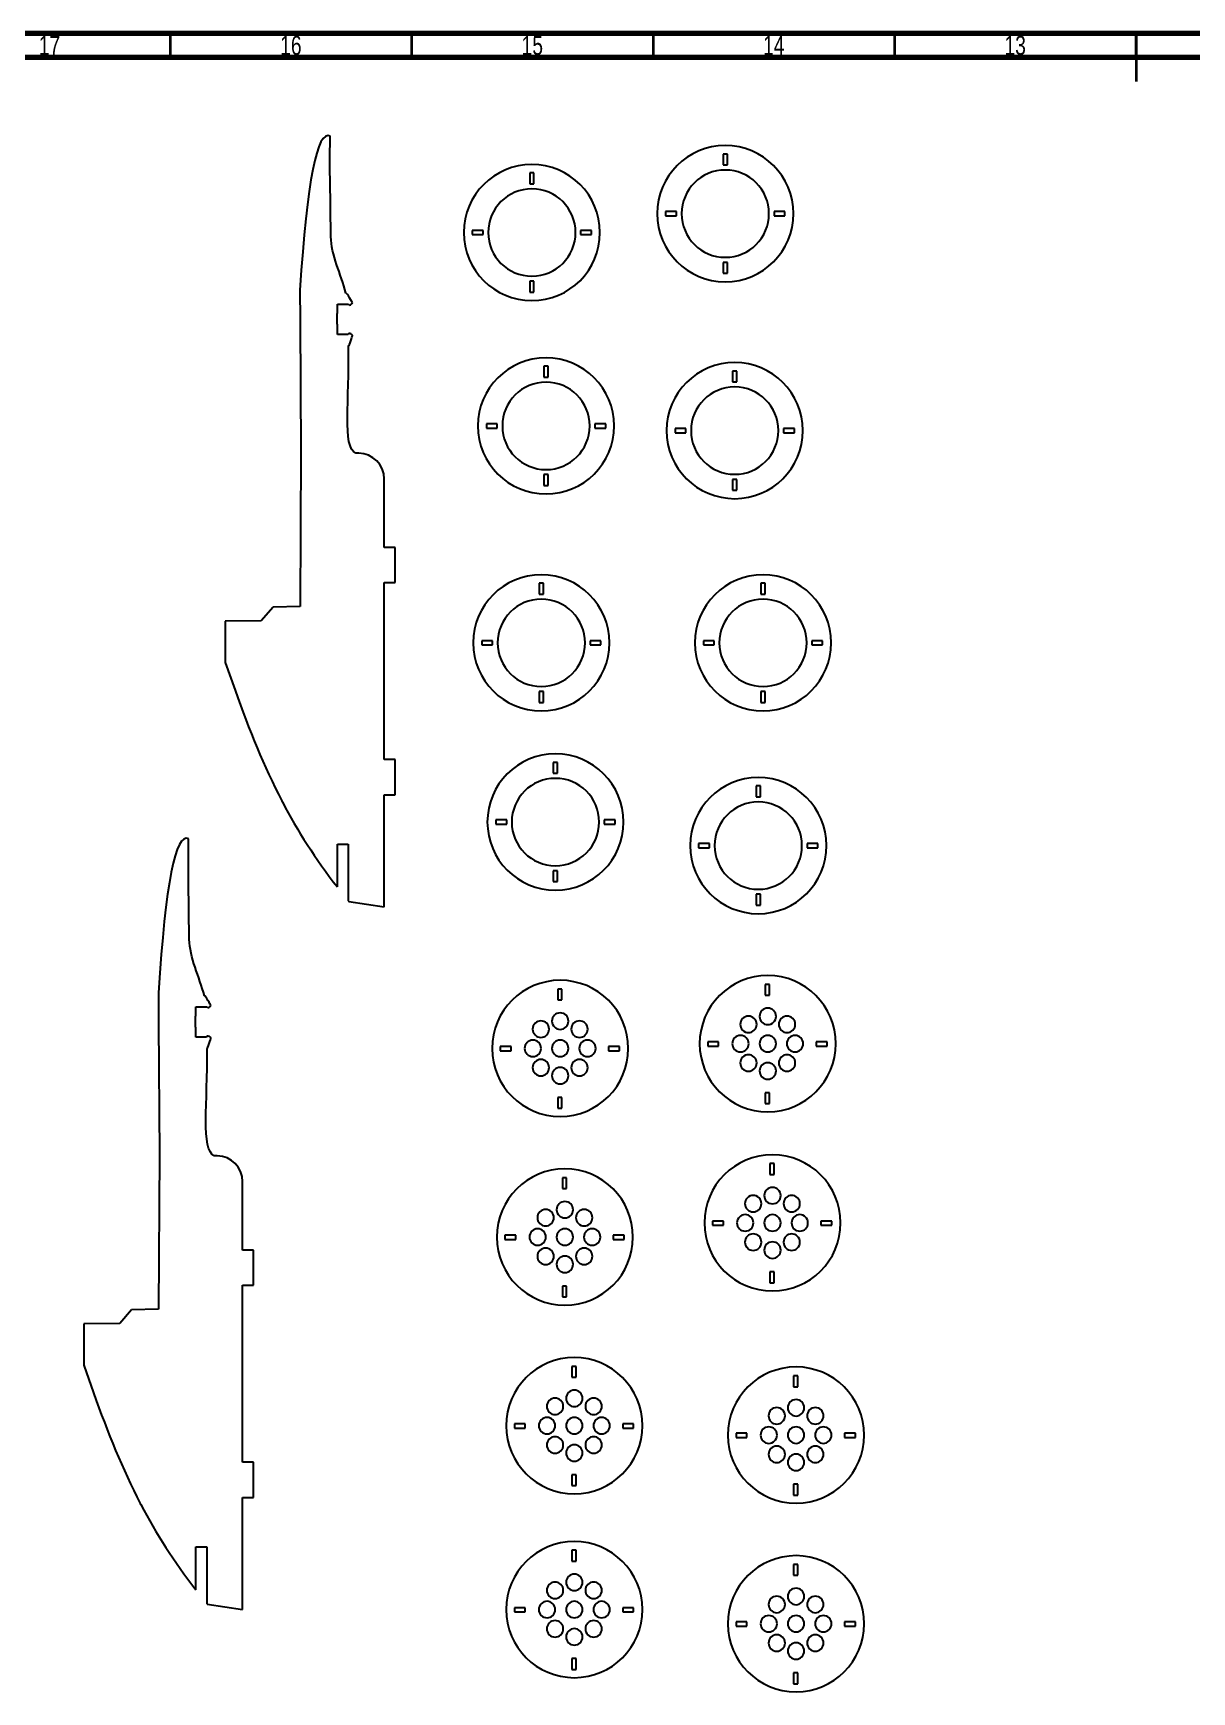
# Model space of a CAD drawing. Header units: millimetres. Extents: x 15 to 1184, y 5 to 836.
# Drawn here: x 371 to 611, y 492.4 to 836 of the extents above; entities that cross this region are included whole.
import ezdxf

# ---------------------------------------------------------------- set-up
doc = ezdxf.new("R2010")
doc.units = ezdxf.units.MM
doc.styles.add('SLDTEXTSTYLE0', font='TXT', dxfattribs={"width": 0.75})

msp = doc.modelspace()

# ---------------------------------------------------------------- linework, layer by layer
at = {"color": 7, "linetype": 'Continuous', "lineweight": 70}
for p, q in [((15, 836), (1184, 836)), ((20, 831), (1179, 831))]:
    msp.add_line(p, q, dxfattribs=at)
at = {"color": 7, "linetype": 'Continuous', "lineweight": 35}
for p, q in [((399.5, 831), (399.5, 836)), ((449.5, 831), (449.5, 836)), ((499.5, 831), (499.5, 836)), ((549.5, 831), (549.5, 836)), ((599.5, 836), (599.5, 826)), ((599.5, 831), (599.5, 836))]:
    msp.add_line(p, q, dxfattribs=at)
at = {"color": 7, "linetype": 'Continuous', "lineweight": 25}
for p, q in [((514.82, 810.96), (513.95, 810.96)), ((513.95, 810.96), (513.95, 808.7)), ((513.95, 808.7), (514.82, 808.7)), ((514.82, 808.7), (514.82, 810.96)), ((432.69, 793.86), (432.52, 805.85)), ((474.76, 807.05), (473.89, 807.05)), ((473.89, 807.05), (473.89, 804.8)), ((473.89, 804.8), (474.76, 804.8)), ((474.76, 804.8), (474.76, 807.05)), ((504.29, 799.04), (502.03, 799.04)), ((502.03, 799.04), (502.03, 798.17)), ((502.03, 798.17), (504.29, 798.17)), ((504.29, 798.17), (504.29, 799.04)), ((526.73, 799.04), (524.48, 799.04)), ((524.48, 799.04), (524.48, 798.17)), ((524.48, 798.17), (526.73, 798.17)), ((526.73, 798.17), (526.73, 799.04)), ((464.23, 795.14), (461.98, 795.14)), ((461.98, 795.14), (461.98, 794.26)), ((461.98, 794.26), (464.23, 794.26)), ((464.23, 794.26), (464.23, 795.14)), ((486.68, 795.14), (484.43, 795.14)), ((484.43, 795.14), (484.43, 794.26)), ((484.43, 794.26), (486.68, 794.26)), ((486.68, 794.26), (486.68, 795.14)), ((514.82, 788.51), (513.95, 788.51)), ((513.95, 788.51), (513.95, 786.26)), ((514.82, 786.26), (514.82, 788.51)), ((474.76, 784.6), (473.89, 784.6)), ((473.89, 784.6), (473.89, 782.35)), ((474.76, 782.35), (474.76, 784.6)), ((513.95, 786.26), (514.82, 786.26)), ((426.3, 782.76), (426.34, 776.63)), ((473.89, 782.35), (474.76, 782.35)), ((426.34, 776.63), (426.34, 776.37)), ((434, 777.93), (434.04, 777.93)), ((434, 775.68), (434, 777.93)), ((434.04, 779.87), (436.32, 779.87)), ((434.04, 777.93), (434.04, 779.87)), ((426.34, 776.37), (426.5, 749.23)), ((434.04, 775.68), (434, 775.68)), ((434.04, 773.57), (434.04, 775.68)), ((436.25, 773.57), (434.04, 773.57)), ((477.7, 766.99), (476.82, 766.99)), ((476.82, 766.99), (476.82, 764.74)), ((477.7, 764.74), (477.7, 766.99)), ((476.82, 764.74), (477.7, 764.74)), ((516.78, 766.01), (515.9, 766.01)), ((515.9, 766.01), (515.9, 763.76)), ((515.9, 763.76), (516.78, 763.76)), ((516.78, 763.76), (516.78, 766.01)), ((467.16, 755.08), (464.91, 755.08)), ((464.91, 755.08), (464.91, 754.2)), ((464.91, 754.2), (467.16, 754.2)), ((467.16, 754.2), (467.16, 755.08)), ((489.61, 755.08), (487.36, 755.08)), ((487.36, 755.08), (487.36, 754.2)), ((487.36, 754.2), (489.61, 754.2)), ((489.61, 754.2), (489.61, 755.08)), ((506.24, 754.1), (503.99, 754.1)), ((503.99, 754.1), (503.99, 753.22)), ((503.99, 753.22), (506.24, 753.22)), ((506.24, 753.22), (506.24, 754.1)), ((528.69, 754.1), (526.44, 754.1)), ((526.44, 754.1), (526.44, 753.22)), ((526.44, 753.22), (528.69, 753.22)), ((528.69, 753.22), (528.69, 754.1)), ((426.5, 749.23), (426.32, 717.19)), ((438.47, 748.97), (437.87, 748.97)), ((443.74, 729.45), (443.74, 743.67)), ((477.7, 744.54), (476.82, 744.54)), ((476.82, 744.54), (476.82, 742.29)), ((476.82, 742.29), (477.7, 742.29)), ((477.7, 742.29), (477.7, 744.54)), ((516.78, 743.56), (515.9, 743.56)), ((515.9, 743.56), (515.9, 741.31)), ((516.78, 741.31), (516.78, 743.56)), ((515.9, 741.31), (516.78, 741.31)), ((445.99, 729.45), (443.74, 729.45)), ((445.99, 722.16), (445.99, 729.45)), ((443.74, 722.16), (445.99, 722.16)), ((443.74, 685.49), (443.74, 722.16)), ((476.72, 722.05), (475.84, 722.05)), ((475.84, 722.05), (475.84, 719.8)), ((476.72, 719.8), (476.72, 722.05)), ((522.64, 722.05), (521.76, 722.05)), ((521.76, 722.05), (521.76, 719.8)), ((522.64, 719.8), (522.64, 722.05)), ((475.84, 719.8), (476.72, 719.8)), ((521.76, 719.8), (522.64, 719.8)), ((420.73, 717.11), (418.28, 714.27)), ((426.32, 717.19), (420.73, 717.11)), ((418.28, 714.27), (410.82, 714.16)), ((410.82, 714.16), (410.82, 705.6)), ((466.18, 710.13), (463.93, 710.13)), ((463.93, 710.13), (463.93, 709.26)), ((463.93, 709.26), (466.18, 709.26)), ((466.18, 709.26), (466.18, 710.13)), ((488.63, 710.13), (486.38, 710.13)), ((486.38, 710.13), (486.38, 709.26)), ((486.38, 709.26), (488.63, 709.26)), ((488.63, 709.26), (488.63, 710.13)), ((512.1, 710.13), (509.85, 710.13)), ((509.85, 710.13), (509.85, 709.26)), ((509.85, 709.26), (512.1, 709.26)), ((512.1, 709.26), (512.1, 710.13)), ((534.55, 710.13), (532.3, 710.13)), ((532.3, 710.13), (532.3, 709.26)), ((532.3, 709.26), (534.55, 709.26)), ((534.55, 709.26), (534.55, 710.13)), ((410.82, 705.6), (412.86, 699.88)), ((476.72, 699.6), (475.84, 699.6)), ((475.84, 699.6), (475.84, 697.35)), ((476.72, 697.35), (476.72, 699.6)), ((522.64, 699.6), (521.76, 699.6)), ((521.76, 699.6), (521.76, 697.35)), ((522.64, 697.35), (522.64, 699.6)), ((475.84, 697.35), (476.72, 697.35)), ((521.76, 697.35), (522.64, 697.35)), ((445.99, 685.49), (443.74, 685.49)), ((445.99, 678.21), (445.99, 685.49)), ((479.65, 684.92), (478.77, 684.92)), ((478.77, 684.92), (478.77, 682.67)), ((479.65, 682.67), (479.65, 684.92)), ((478.77, 682.67), (479.65, 682.67)), ((422.53, 676.99), (422.66, 676.73)), ((443.74, 678.21), (445.99, 678.21)), ((443.74, 655.01), (443.74, 678.21)), ((521.66, 680.04), (520.79, 680.04)), ((520.79, 680.04), (520.79, 677.78)), ((520.79, 677.78), (521.66, 677.78)), ((521.66, 677.78), (521.66, 680.04)), ((469.11, 673.01), (466.86, 673.01)), ((466.86, 673.01), (466.86, 672.13)), ((466.86, 672.13), (469.11, 672.13)), ((469.11, 672.13), (469.11, 673.01)), ((491.56, 673.01), (489.31, 673.01)), ((489.31, 673.01), (489.31, 672.13)), ((489.31, 672.13), (491.56, 672.13)), ((491.56, 672.13), (491.56, 673.01)), ((434.05, 667.98), (436.3, 667.98)), ((434.05, 659.11), (434.05, 667.98)), ((436.3, 667.98), (436.3, 656.25)), ((511.13, 668.12), (508.87, 668.12)), ((508.87, 668.12), (508.87, 667.25)), ((508.87, 667.25), (511.13, 667.25)), ((511.13, 667.25), (511.13, 668.12)), ((533.57, 668.12), (531.32, 668.12)), ((531.32, 668.12), (531.32, 667.25)), ((531.32, 667.25), (533.57, 667.25)), ((533.57, 667.25), (533.57, 668.12)), ((403.38, 648.29), (403.21, 660.28)), ((479.65, 662.47), (478.77, 662.47)), ((478.77, 662.47), (478.77, 660.22)), ((478.77, 660.22), (479.65, 660.22)), ((479.65, 660.22), (479.65, 662.47)), ((521.66, 657.59), (520.79, 657.59)), ((520.79, 657.59), (520.79, 655.33)), ((521.66, 655.33), (521.66, 657.59)), ((436.3, 656.25), (436.4, 656.12)), ((436.4, 656.12), (443.74, 655.01)), ((520.79, 655.33), (521.66, 655.33)), ((396.99, 637.19), (397.03, 631.05)), ((480.55, 637.96), (479.68, 637.96)), ((479.68, 637.96), (479.68, 635.71)), ((480.55, 635.71), (480.55, 637.96)), ((523.54, 638.94), (522.67, 638.94)), ((522.67, 638.94), (522.67, 636.68)), ((522.67, 636.68), (523.54, 636.68)), ((523.54, 636.68), (523.54, 638.94)), ((404.69, 632.35), (404.73, 632.35)), ((404.69, 630.1), (404.69, 632.35)), ((404.73, 634.29), (407.01, 634.29)), ((404.73, 632.35), (404.73, 634.29)), ((479.68, 635.71), (480.55, 635.71)), ((397.03, 631.05), (397.03, 630.79)), ((397.03, 630.79), (397.19, 603.66)), ((404.73, 630.1), (404.69, 630.1)), ((404.73, 627.99), (404.73, 630.1)), ((406.94, 627.99), (404.73, 627.99)), ((470.02, 626.05), (467.76, 626.05)), ((467.76, 626.05), (467.76, 625.17)), ((470.02, 625.17), (470.02, 626.05)), ((492.47, 626.05), (490.21, 626.05)), ((490.21, 626.05), (490.21, 625.17)), ((492.47, 625.17), (492.47, 626.05)), ((513.01, 627.02), (510.75, 627.02)), ((510.75, 627.02), (510.75, 626.15)), ((510.75, 626.15), (513.01, 626.15)), ((513.01, 626.15), (513.01, 627.02)), ((535.45, 627.02), (533.2, 627.02)), ((533.2, 627.02), (533.2, 626.15)), ((533.2, 626.15), (535.45, 626.15)), ((535.45, 626.15), (535.45, 627.02)), ((467.76, 625.17), (470.02, 625.17)), ((490.21, 625.17), (492.47, 625.17)), ((480.55, 615.51), (479.68, 615.51)), ((479.68, 615.51), (479.68, 613.26)), ((480.55, 613.26), (480.55, 615.51)), ((523.54, 616.49), (522.67, 616.49)), ((522.67, 616.49), (522.67, 614.24)), ((523.54, 614.24), (523.54, 616.49)), ((479.68, 613.26), (480.55, 613.26)), ((522.67, 614.24), (523.54, 614.24)), ((397.19, 603.66), (397.01, 571.62)), ((409.16, 603.39), (408.56, 603.4)), ((524.52, 601.81), (523.64, 601.81)), ((523.64, 601.81), (523.64, 599.56)), ((524.52, 599.56), (524.52, 601.81)), ((414.42, 583.87), (414.42, 598.1)), ((481.53, 598.88), (480.65, 598.88)), ((480.65, 598.88), (480.65, 596.63)), ((481.53, 596.63), (481.53, 598.88)), ((523.64, 599.56), (524.52, 599.56)), ((480.65, 596.63), (481.53, 596.63)), ((513.98, 589.9), (511.73, 589.9)), ((511.73, 589.9), (511.73, 589.02)), ((511.73, 589.02), (513.98, 589.02)), ((513.98, 589.02), (513.98, 589.9)), ((536.43, 589.9), (534.18, 589.9)), ((534.18, 589.9), (534.18, 589.02)), ((534.18, 589.02), (536.43, 589.02)), ((536.43, 589.02), (536.43, 589.9)), ((470.99, 586.97), (468.74, 586.97)), ((468.74, 586.97), (468.74, 586.09)), ((468.74, 586.09), (470.99, 586.09)), ((470.99, 586.09), (470.99, 586.97)), ((493.44, 586.97), (491.19, 586.97)), ((491.19, 586.97), (491.19, 586.09)), ((491.19, 586.09), (493.44, 586.09)), ((493.44, 586.09), (493.44, 586.97)), ((416.68, 583.87), (414.42, 583.87)), ((416.68, 576.59), (416.68, 583.87)), ((524.52, 579.36), (523.64, 579.36)), ((523.64, 579.36), (523.64, 577.11)), ((524.52, 577.11), (524.52, 579.36)), ((414.42, 576.59), (416.68, 576.59)), ((414.42, 539.92), (414.42, 576.59)), ((481.53, 576.43), (480.65, 576.43)), ((480.65, 576.43), (480.65, 574.18)), ((480.65, 574.18), (481.53, 574.18)), ((481.53, 574.18), (481.53, 576.43)), ((523.64, 577.11), (524.52, 577.11)), ((391.42, 571.53), (388.97, 568.7)), ((397.01, 571.62), (391.42, 571.53)), ((388.97, 568.7), (381.51, 568.58)), ((381.51, 568.58), (381.51, 560.02)), ((381.51, 560.02), (383.55, 554.31)), ((483.48, 559.8), (482.61, 559.8)), ((482.61, 559.8), (482.61, 557.55)), ((482.61, 557.55), (483.48, 557.55)), ((483.48, 557.55), (483.48, 559.8)), ((529.4, 557.84), (528.53, 557.84)), ((528.53, 557.84), (528.53, 555.59)), ((529.4, 555.59), (529.4, 557.84)), ((528.53, 555.59), (529.4, 555.59)), ((472.95, 547.89), (470.7, 547.89)), ((470.7, 547.89), (470.7, 547.01)), ((470.7, 547.01), (472.95, 547.01)), ((472.95, 547.01), (472.95, 547.89)), ((495.4, 547.89), (493.14, 547.89)), ((493.14, 547.89), (493.14, 547.01)), ((493.14, 547.01), (495.4, 547.01)), ((495.4, 547.01), (495.4, 547.89)), ((518.87, 545.93), (516.62, 545.93)), ((516.62, 545.93), (516.62, 545.06)), ((516.62, 545.06), (518.87, 545.06)), ((518.87, 545.06), (518.87, 545.93)), ((541.32, 545.93), (539.06, 545.93)), ((539.06, 545.93), (539.06, 545.06)), ((539.06, 545.06), (541.32, 545.06)), ((541.32, 545.06), (541.32, 545.93)), ((416.68, 539.92), (414.42, 539.92)), ((416.68, 532.63), (416.68, 539.92)), ((483.48, 537.35), (482.61, 537.35)), ((482.61, 537.35), (482.61, 535.1)), ((483.48, 535.1), (483.48, 537.35)), ((414.42, 532.63), (416.68, 532.63)), ((414.42, 509.44), (414.42, 532.63)), ((482.61, 535.1), (483.48, 535.1)), ((529.4, 535.4), (528.53, 535.4)), ((528.53, 535.4), (528.53, 533.14)), ((528.53, 533.14), (529.4, 533.14)), ((529.4, 533.14), (529.4, 535.4)), ((393.22, 531.41), (393.35, 531.15)), ((404.74, 522.41), (406.99, 522.41)), ((404.74, 513.53), (404.74, 522.41)), ((406.99, 522.41), (406.99, 510.67)), ((483.48, 521.69), (482.61, 521.69)), ((482.61, 521.69), (482.61, 519.44)), ((482.61, 519.44), (483.48, 519.44)), ((483.48, 519.44), (483.48, 521.69)), ((529.4, 518.76), (528.53, 518.76)), ((528.53, 518.76), (528.53, 516.51)), ((528.53, 516.51), (529.4, 516.51)), ((529.4, 516.51), (529.4, 518.76)), ((406.99, 510.67), (407.09, 510.54)), ((407.09, 510.54), (414.42, 509.44)), ((472.95, 509.78), (470.7, 509.78)), ((470.7, 509.78), (470.7, 508.91)), ((470.7, 508.91), (472.95, 508.91)), ((472.95, 508.91), (472.95, 509.78)), ((495.4, 509.78), (493.14, 509.78)), ((493.14, 509.78), (493.14, 508.91)), ((493.14, 508.91), (495.4, 508.91)), ((495.4, 508.91), (495.4, 509.78)), ((518.87, 506.85), (516.62, 506.85)), ((516.62, 506.85), (516.62, 505.98)), ((516.62, 505.98), (518.87, 505.98)), ((518.87, 505.98), (518.87, 506.85)), ((541.32, 506.85), (539.06, 506.85)), ((539.06, 506.85), (539.06, 505.98)), ((539.06, 505.98), (541.32, 505.98)), ((541.32, 505.98), (541.32, 506.85)), ((483.48, 499.25), (482.61, 499.25)), ((482.61, 499.25), (482.61, 496.99)), ((483.48, 496.99), (483.48, 499.25)), ((482.61, 496.99), (483.48, 496.99)), ((529.4, 496.31), (528.53, 496.31)), ((528.53, 496.31), (528.53, 494.06)), ((529.4, 494.06), (529.4, 496.31)), ((528.53, 494.06), (529.4, 494.06))]:
    msp.add_line(p, q, dxfattribs=at)
for points in [[(432.54, 814.66), (429.83, 816.07), (427.75, 805.43), (426.3, 782.76)], [(432.52, 805.85), (432.5, 809.41), (432.51, 812.35), (432.54, 814.66)], [(435.82, 782.13), (434.75, 786.13), (432.78, 790.05), (432.69, 793.86)], [(435.84, 782.15), (435.83, 782.15), (435.83, 782.14), (435.82, 782.13)], [(437.16, 780.12), (437.16, 780.28), (435.99, 782.15), (435.84, 782.15)], [(436.59, 779.68), (436.74, 779.68), (437.16, 779.97), (437.16, 780.12)], [(436.32, 779.87), (436.33, 779.85), (436.44, 779.68), (436.59, 779.68)], [(436.44, 773.78), (436.34, 773.75), (436.27, 773.67), (436.25, 773.57)], [(436.37, 771.17), (436.51, 771.22), (437.2, 773.3), (437.16, 773.45)], [(437.16, 773.45), (437.11, 773.59), (436.59, 773.83), (436.44, 773.78)], [(437.87, 748.97), (434.99, 750.32), (436.59, 759.95), (436.36, 771.18)], [(436.36, 771.18), (436.36, 771.18), (436.36, 771.17), (436.37, 771.17)], [(443.74, 743.67), (443.74, 746.59), (441.38, 748.95), (438.47, 748.97)], [(412.86, 699.88), (415.82, 691.54), (418.82, 684.1), (422.53, 676.99)], [(422.66, 676.73), (425.8, 670.75), (429.46, 664.99), (434.05, 659.11)], [(403.23, 669.08), (400.52, 670.49), (398.44, 659.86), (396.99, 637.19)], [(403.21, 660.28), (403.19, 663.84), (403.2, 666.77), (403.23, 669.08)], [(406.51, 636.56), (405.44, 640.55), (403.47, 644.47), (403.38, 648.29)], [(406.53, 636.58), (406.52, 636.58), (406.52, 636.57), (406.51, 636.56)], [(407.85, 634.55), (407.85, 634.7), (406.68, 636.58), (406.53, 636.58)], [(407.01, 634.29), (407.02, 634.27), (407.13, 634.1), (407.28, 634.1)], [(407.28, 634.1), (407.43, 634.1), (407.85, 634.4), (407.85, 634.55)], [(520.39, 631.85), (519.72, 632.52), (518.64, 632.52), (517.98, 631.85)], [(474.99, 630.88), (474.32, 630.21), (474.32, 629.13), (474.99, 628.46)], [(477.4, 630.88), (476.73, 631.54), (475.65, 631.54), (474.99, 630.88)], [(477.4, 628.46), (478.07, 629.13), (478.07, 630.21), (477.4, 630.88)], [(482.98, 630.88), (482.31, 630.21), (482.31, 629.13), (482.98, 628.46)], [(517.98, 631.85), (517.31, 631.19), (517.31, 630.11), (517.98, 629.44)], [(517.98, 629.44), (518.64, 628.77), (519.72, 628.77), (520.39, 629.44)], [(520.39, 629.44), (521.06, 630.11), (521.06, 631.19), (520.39, 631.85)], [(525.97, 631.85), (525.3, 631.19), (525.3, 630.11), (525.97, 629.44)], [(525.97, 629.44), (526.63, 628.77), (527.71, 628.77), (528.38, 629.44)], [(408.56, 603.4), (405.68, 604.74), (407.27, 614.38), (407.05, 625.6)], [(407.13, 628.21), (407.03, 628.18), (406.96, 628.09), (406.94, 627.99)], [(407.05, 625.6), (407.05, 625.6), (407.05, 625.6), (407.06, 625.6)], [(407.06, 625.6), (407.2, 625.64), (407.89, 627.72), (407.85, 627.87)], [(407.85, 627.87), (407.8, 628.02), (407.28, 628.25), (407.13, 628.21)], [(474.99, 628.46), (475.65, 627.79), (476.73, 627.79), (477.4, 628.46)], [(482.98, 628.46), (483.64, 627.79), (484.73, 627.79), (485.39, 628.46)], [(474.99, 622.89), (474.32, 622.22), (474.32, 621.14), (474.99, 620.47)], [(477.4, 622.89), (476.73, 623.55), (475.65, 623.55), (474.99, 622.89)], [(477.4, 620.47), (478.07, 621.14), (478.07, 622.22), (477.4, 622.89)], [(517.98, 623.86), (517.31, 623.2), (517.31, 622.11), (517.98, 621.45)], [(520.39, 623.86), (519.72, 624.53), (518.64, 624.53), (517.98, 623.86)], [(520.39, 621.45), (521.06, 622.11), (521.06, 623.2), (520.39, 623.86)], [(474.99, 620.47), (475.65, 619.8), (476.73, 619.8), (477.4, 620.47)], [(482.98, 620.47), (483.64, 619.8), (484.73, 619.8), (485.39, 620.47)], [(517.98, 621.45), (518.64, 620.78), (519.72, 620.78), (520.39, 621.45)], [(525.97, 621.45), (526.63, 620.78), (527.71, 620.78), (528.38, 621.45)], [(414.42, 598.1), (414.42, 601.01), (412.07, 603.38), (409.16, 603.39)], [(518.95, 594.73), (518.29, 594.06), (518.29, 592.98), (518.95, 592.31)], [(521.37, 594.73), (520.7, 595.39), (519.62, 595.39), (518.95, 594.73)], [(521.37, 592.31), (522.03, 592.98), (522.03, 594.06), (521.37, 594.73)], [(526.94, 594.73), (526.28, 594.06), (526.28, 592.98), (526.94, 592.31)], [(475.96, 591.8), (475.3, 591.13), (475.3, 590.05), (475.96, 589.38)], [(478.38, 591.8), (477.71, 592.46), (476.63, 592.46), (475.96, 591.8)], [(478.38, 589.38), (479.04, 590.05), (479.04, 591.13), (478.38, 591.8)], [(483.95, 591.8), (483.29, 591.13), (483.29, 590.05), (483.95, 589.38)], [(518.95, 592.31), (519.62, 591.65), (520.7, 591.65), (521.37, 592.31)], [(526.94, 592.31), (527.61, 591.65), (528.69, 591.65), (529.36, 592.31)], [(475.96, 589.38), (476.63, 588.71), (477.71, 588.71), (478.38, 589.38)], [(483.95, 589.38), (484.62, 588.71), (485.7, 588.71), (486.37, 589.38)], [(478.38, 583.8), (477.71, 584.47), (476.63, 584.47), (475.96, 583.8)], [(518.95, 586.74), (518.29, 586.07), (518.29, 584.99), (518.95, 584.32)], [(521.37, 586.74), (520.7, 587.4), (519.62, 587.4), (518.95, 586.74)], [(518.95, 584.32), (519.62, 583.65), (520.7, 583.65), (521.37, 584.32)], [(521.37, 584.32), (522.03, 584.99), (522.03, 586.07), (521.37, 586.74)], [(526.94, 584.32), (527.61, 583.65), (528.69, 583.65), (529.36, 584.32)], [(475.96, 583.8), (475.3, 583.14), (475.3, 582.06), (475.96, 581.39)], [(475.96, 581.39), (476.63, 580.72), (477.71, 580.72), (478.38, 581.39)], [(478.38, 581.39), (479.04, 582.06), (479.04, 583.14), (478.38, 583.8)], [(483.95, 581.39), (484.62, 580.72), (485.7, 580.72), (486.37, 581.39)], [(383.55, 554.31), (386.51, 545.96), (389.51, 538.52), (393.22, 531.41)], [(480.33, 552.71), (479.67, 553.38), (478.58, 553.38), (477.92, 552.71)], [(477.92, 552.71), (477.25, 552.05), (477.25, 550.97), (477.92, 550.3)], [(477.92, 550.3), (478.58, 549.63), (479.67, 549.63), (480.33, 550.3)], [(480.33, 550.3), (481, 550.97), (481, 552.05), (480.33, 552.71)], [(485.91, 552.71), (485.24, 552.05), (485.24, 550.97), (485.91, 550.3)], [(485.91, 550.3), (486.58, 549.63), (487.66, 549.63), (488.32, 550.3)], [(523.84, 550.76), (523.17, 550.09), (523.17, 549.01), (523.84, 548.35)], [(526.25, 550.76), (525.59, 551.43), (524.5, 551.43), (523.84, 550.76)], [(526.25, 548.35), (526.92, 549.01), (526.92, 550.09), (526.25, 550.76)], [(531.83, 550.76), (531.16, 550.09), (531.16, 549.01), (531.83, 548.35)], [(523.84, 548.35), (524.5, 547.68), (525.59, 547.68), (526.25, 548.35)], [(531.83, 548.35), (532.49, 547.68), (533.58, 547.68), (534.24, 548.35)], [(477.92, 544.72), (477.25, 544.06), (477.25, 542.98), (477.92, 542.31)], [(480.33, 544.72), (479.67, 545.39), (478.58, 545.39), (477.92, 544.72)], [(480.33, 542.31), (481, 542.98), (481, 544.06), (480.33, 544.72)], [(526.25, 542.77), (525.59, 543.44), (524.5, 543.44), (523.84, 542.77)], [(477.92, 542.31), (478.58, 541.64), (479.67, 541.64), (480.33, 542.31)], [(485.91, 542.31), (486.58, 541.64), (487.66, 541.64), (488.32, 542.31)], [(523.84, 542.77), (523.17, 542.1), (523.17, 541.02), (523.84, 540.36)], [(523.84, 540.36), (524.5, 539.69), (525.59, 539.69), (526.25, 540.36)], [(526.25, 540.36), (526.92, 541.02), (526.92, 542.1), (526.25, 542.77)], [(531.83, 540.36), (532.49, 539.69), (533.58, 539.69), (534.24, 540.36)], [(393.35, 531.15), (396.49, 525.17), (400.15, 519.41), (404.74, 513.53)], [(477.92, 514.61), (477.25, 513.94), (477.25, 512.86), (477.92, 512.2)], [(480.33, 514.61), (479.67, 515.28), (478.58, 515.28), (477.92, 514.61)], [(477.92, 512.2), (478.58, 511.53), (479.67, 511.53), (480.33, 512.2)], [(480.33, 512.2), (481, 512.86), (481, 513.94), (480.33, 514.61)], [(485.91, 514.61), (485.24, 513.94), (485.24, 512.86), (485.91, 512.2)], [(485.91, 512.2), (486.58, 511.53), (487.66, 511.53), (488.32, 512.2)], [(526.25, 511.68), (525.59, 512.35), (524.5, 512.35), (523.84, 511.68)], [(523.84, 511.68), (523.17, 511.01), (523.17, 509.93), (523.84, 509.27)], [(523.84, 509.27), (524.5, 508.6), (525.59, 508.6), (526.25, 509.27)], [(526.25, 509.27), (526.92, 509.93), (526.92, 511.01), (526.25, 511.68)], [(531.83, 511.68), (531.16, 511.01), (531.16, 509.93), (531.83, 509.27)], [(531.83, 509.27), (532.49, 508.6), (533.58, 508.6), (534.24, 509.27)], [(477.92, 506.62), (477.25, 505.95), (477.25, 504.87), (477.92, 504.21)], [(480.33, 506.62), (479.67, 507.29), (478.58, 507.29), (477.92, 506.62)], [(480.33, 504.21), (481, 504.87), (481, 505.95), (480.33, 506.62)], [(477.92, 504.21), (478.58, 503.54), (479.67, 503.54), (480.33, 504.21)], [(485.91, 504.21), (486.58, 503.54), (487.66, 503.54), (488.32, 504.21)], [(523.84, 503.69), (523.17, 503.02), (523.17, 501.94), (523.84, 501.27)], [(526.25, 503.69), (525.59, 504.36), (524.5, 504.36), (523.84, 503.69)], [(526.25, 501.27), (526.92, 501.94), (526.92, 503.02), (526.25, 503.69)], [(523.84, 501.27), (524.5, 500.61), (525.59, 500.61), (526.25, 501.27)], [(531.83, 501.27), (532.49, 500.61), (533.58, 500.61), (534.24, 501.27)]]:
    msp.add_open_spline(points, degree=3, dxfattribs=at)
for points, knots in [([(514.38, 812.71), (506.59, 812.71), (500.28, 806.4), (500.28, 798.61), (500.28, 790.81), (506.59, 784.5), (514.38, 784.5)], [0, 0, 0, 0, 1, 1, 1, 2, 2, 2, 2]), ([(514.38, 784.5), (522.18, 784.5), (528.49, 790.81), (528.49, 798.61), (528.49, 806.4), (522.18, 812.71), (514.38, 812.71)], [2, 2, 2, 2, 3, 3, 3, 4, 4, 4, 4]), ([(474.33, 808.8), (466.54, 808.8), (460.22, 802.49), (460.22, 794.7), (460.22, 786.91), (466.54, 780.59), (474.33, 780.59)], [0, 0, 0, 0, 1, 1, 1, 2, 2, 2, 2]), ([(474.33, 780.59), (482.12, 780.59), (488.43, 786.91), (488.43, 794.7), (488.43, 802.49), (482.12, 808.8), (474.33, 808.8)], [2, 2, 2, 2, 3, 3, 3, 4, 4, 4, 4]), ([(514.38, 807.65), (509.39, 807.65), (505.33, 803.6), (505.33, 798.61), (505.33, 793.61), (509.39, 789.56), (514.38, 789.56)], [0, 0, 0, 0, 1, 1, 1, 2, 2, 2, 2]), ([(514.38, 789.56), (519.38, 789.56), (523.43, 793.61), (523.43, 798.61), (523.43, 803.6), (519.38, 807.65), (514.38, 807.65)], [2, 2, 2, 2, 3, 3, 3, 4, 4, 4, 4]), ([(474.33, 803.75), (469.33, 803.75), (465.28, 799.7), (465.28, 794.7), (465.28, 789.7), (469.33, 785.65), (474.33, 785.65)], [0, 0, 0, 0, 1, 1, 1, 2, 2, 2, 2]), ([(474.33, 785.65), (479.33, 785.65), (483.38, 789.7), (483.38, 794.7), (483.38, 799.7), (479.33, 803.75), (474.33, 803.75)], [2, 2, 2, 2, 3, 3, 3, 4, 4, 4, 4]), ([(477.26, 768.75), (469.47, 768.75), (463.15, 762.43), (463.15, 754.64), (463.15, 746.85), (469.47, 740.53), (477.26, 740.53)], [0, 0, 0, 0, 1, 1, 1, 2, 2, 2, 2]), ([(477.26, 740.53), (485.05, 740.53), (491.37, 746.85), (491.37, 754.64), (491.37, 762.43), (485.05, 768.75), (477.26, 768.75)], [2, 2, 2, 2, 3, 3, 3, 4, 4, 4, 4]), ([(516.34, 767.77), (508.55, 767.77), (502.23, 761.45), (502.23, 753.66), (502.23, 745.87), (508.55, 739.56), (516.34, 739.56)], [0, 0, 0, 0, 1, 1, 1, 2, 2, 2, 2]), ([(516.34, 739.56), (524.13, 739.56), (530.45, 745.87), (530.45, 753.66), (530.45, 761.45), (524.13, 767.77), (516.34, 767.77)], [2, 2, 2, 2, 3, 3, 3, 4, 4, 4, 4]), ([(477.26, 763.69), (472.26, 763.69), (468.21, 759.64), (468.21, 754.64), (468.21, 749.64), (472.26, 745.59), (477.26, 745.59)], [0, 0, 0, 0, 1, 1, 1, 2, 2, 2, 2]), ([(477.26, 745.59), (482.26, 745.59), (486.31, 749.64), (486.31, 754.64), (486.31, 759.64), (482.26, 763.69), (477.26, 763.69)], [2, 2, 2, 2, 3, 3, 3, 4, 4, 4, 4]), ([(516.34, 762.71), (511.34, 762.71), (507.29, 758.66), (507.29, 753.66), (507.29, 748.66), (511.34, 744.61), (516.34, 744.61)], [0, 0, 0, 0, 1, 1, 1, 2, 2, 2, 2]), ([(516.34, 744.61), (521.34, 744.61), (525.39, 748.66), (525.39, 753.66), (525.39, 758.66), (521.34, 762.71), (516.34, 762.71)], [2, 2, 2, 2, 3, 3, 3, 4, 4, 4, 4]), ([(476.28, 723.8), (468.49, 723.8), (462.17, 717.49), (462.17, 709.7), (462.17, 701.91), (468.49, 695.59), (476.28, 695.59)], [0, 0, 0, 0, 1, 1, 1, 2, 2, 2, 2]), ([(476.28, 695.59), (484.07, 695.59), (490.39, 701.91), (490.39, 709.7), (490.39, 717.49), (484.07, 723.8), (476.28, 723.8)], [2, 2, 2, 2, 3, 3, 3, 4, 4, 4, 4]), ([(522.2, 723.8), (514.41, 723.8), (508.09, 717.49), (508.09, 709.7), (508.09, 701.91), (514.41, 695.59), (522.2, 695.59)], [0, 0, 0, 0, 1, 1, 1, 2, 2, 2, 2]), ([(522.2, 695.59), (529.99, 695.59), (536.31, 701.91), (536.31, 709.7), (536.31, 717.49), (529.99, 723.8), (522.2, 723.8)], [2, 2, 2, 2, 3, 3, 3, 4, 4, 4, 4]), ([(476.28, 718.75), (471.28, 718.75), (467.23, 714.69), (467.23, 709.7), (467.23, 704.7), (471.28, 700.65), (476.28, 700.65)], [0, 0, 0, 0, 1, 1, 1, 2, 2, 2, 2]), ([(476.28, 700.65), (481.28, 700.65), (485.33, 704.7), (485.33, 709.7), (485.33, 714.69), (481.28, 718.75), (476.28, 718.75)], [2, 2, 2, 2, 3, 3, 3, 4, 4, 4, 4]), ([(522.2, 718.75), (517.2, 718.75), (513.15, 714.69), (513.15, 709.7), (513.15, 704.7), (517.2, 700.65), (522.2, 700.65)], [0, 0, 0, 0, 1, 1, 1, 2, 2, 2, 2]), ([(522.2, 700.65), (527.2, 700.65), (531.25, 704.7), (531.25, 709.7), (531.25, 714.69), (527.2, 718.75), (522.2, 718.75)], [2, 2, 2, 2, 3, 3, 3, 4, 4, 4, 4]), ([(479.21, 686.68), (471.42, 686.68), (465.1, 680.36), (465.1, 672.57), (465.1, 664.78), (471.42, 658.46), (479.21, 658.46)], [0, 0, 0, 0, 1, 1, 1, 2, 2, 2, 2]), ([(479.21, 658.46), (487, 658.46), (493.32, 664.78), (493.32, 672.57), (493.32, 680.36), (487, 686.68), (479.21, 686.68)], [2, 2, 2, 2, 3, 3, 3, 4, 4, 4, 4]), ([(479.21, 681.62), (474.21, 681.62), (470.16, 677.57), (470.16, 672.57), (470.16, 667.57), (474.21, 663.52), (479.21, 663.52)], [0, 0, 0, 0, 1, 1, 1, 2, 2, 2, 2]), ([(479.21, 663.52), (484.21, 663.52), (488.26, 667.57), (488.26, 672.57), (488.26, 677.57), (484.21, 681.62), (479.21, 681.62)], [2, 2, 2, 2, 3, 3, 3, 4, 4, 4, 4]), ([(521.22, 681.79), (513.43, 681.79), (507.12, 675.48), (507.12, 667.69), (507.12, 659.89), (513.43, 653.58), (521.22, 653.58)], [0, 0, 0, 0, 1, 1, 1, 2, 2, 2, 2]), ([(521.22, 653.58), (529.02, 653.58), (535.33, 659.89), (535.33, 667.69), (535.33, 675.48), (529.02, 681.79), (521.22, 681.79)], [2, 2, 2, 2, 3, 3, 3, 4, 4, 4, 4]), ([(521.22, 676.73), (516.23, 676.73), (512.17, 672.68), (512.17, 667.69), (512.17, 662.69), (516.23, 658.64), (521.22, 658.64)], [0, 0, 0, 0, 1, 1, 1, 2, 2, 2, 2]), ([(521.22, 658.64), (526.22, 658.64), (530.27, 662.69), (530.27, 667.69), (530.27, 672.68), (526.22, 676.73), (521.22, 676.73)], [2, 2, 2, 2, 3, 3, 3, 4, 4, 4, 4]), ([(480.19, 639.78), (472.4, 639.78), (466.08, 633.46), (466.08, 617.88), (472.4, 611.57), (480.19, 611.57)], [0, 0, 0, 0, 1, 1, 2, 2, 2, 2]), ([(480.19, 611.57), (487.98, 611.57), (494.3, 617.88), (494.3, 633.46), (487.98, 639.78), (480.19, 639.78)], [2, 2, 2, 2, 3, 3, 4, 4, 4, 4]), ([(523.18, 640.76), (515.39, 640.76), (509.07, 634.44), (509.07, 618.86), (515.39, 612.54), (523.18, 612.54)], [0, 0, 0, 0, 1, 1, 2, 2, 2, 2]), ([(523.18, 612.54), (530.97, 612.54), (537.29, 618.86), (537.29, 634.44), (530.97, 640.76), (523.18, 640.76)], [2, 2, 2, 2, 3, 3, 4, 4, 4, 4]), ([(480.19, 633.03), (479.25, 633.03), (478.48, 632.27), (478.48, 631.32), (478.48, 630.38), (479.25, 629.62), (480.19, 629.62)], [0, 0, 0, 0, 1, 1, 1, 2, 2, 2, 2]), ([(480.19, 629.62), (481.13, 629.62), (481.9, 630.38), (481.9, 631.32), (481.9, 632.27), (481.13, 633.03), (480.19, 633.03)], [2, 2, 2, 2, 3, 3, 3, 4, 4, 4, 4]), ([(523.18, 634.01), (522.23, 634.01), (521.47, 633.24), (521.47, 632.3), (521.47, 631.36), (522.23, 630.59), (523.18, 630.59)], [0, 0, 0, 0, 1, 1, 1, 2, 2, 2, 2]), ([(523.18, 630.59), (524.12, 630.59), (524.89, 631.36), (524.89, 632.3), (524.89, 633.24), (524.12, 634.01), (523.18, 634.01)], [2, 2, 2, 2, 3, 3, 3, 4, 4, 4, 4]), ([(528.38, 629.44), (529.05, 630.11), (529.05, 631.19), (527.71, 632.52), (526.63, 632.52), (525.97, 631.85)], [0, 0, 0, 0, 1, 1, 2, 2, 2, 2]), ([(485.39, 628.46), (486.06, 629.13), (486.06, 630.21), (484.73, 631.54), (483.64, 631.54), (482.98, 630.88)], [0, 0, 0, 0, 1, 1, 2, 2, 2, 2]), ([(476.25, 625.67), (476.25, 626.62), (475.48, 627.38), (474.54, 627.38), (473.6, 627.38), (472.83, 626.62), (472.83, 625.67)], [0, 0, 0, 0, 1, 1, 1, 2, 2, 2, 2]), ([(472.83, 625.67), (472.83, 624.73), (473.6, 623.97), (474.54, 623.97), (475.48, 623.97), (476.25, 624.73), (476.25, 625.67)], [2, 2, 2, 2, 3, 3, 3, 4, 4, 4, 4]), ([(480.19, 627.38), (479.25, 627.38), (478.48, 626.62), (478.48, 625.67), (478.48, 624.73), (479.25, 623.97), (480.19, 623.97)], [0, 0, 0, 0, 1, 1, 1, 2, 2, 2, 2]), ([(480.19, 623.97), (481.13, 623.97), (481.9, 624.73), (481.9, 625.67), (481.9, 626.62), (481.13, 627.38), (480.19, 627.38)], [2, 2, 2, 2, 3, 3, 3, 4, 4, 4, 4]), ([(485.84, 627.38), (484.9, 627.38), (484.13, 626.62), (484.13, 625.67), (484.13, 624.73), (484.9, 623.97), (485.84, 623.97)], [0, 0, 0, 0, 1, 1, 1, 2, 2, 2, 2]), ([(485.84, 623.97), (486.78, 623.97), (487.55, 624.73), (487.55, 625.67), (487.55, 626.62), (486.78, 627.38), (485.84, 627.38)], [2, 2, 2, 2, 3, 3, 3, 4, 4, 4, 4]), ([(519.23, 626.65), (519.23, 627.59), (518.47, 628.36), (517.53, 628.36), (516.58, 628.36), (515.82, 627.59), (515.82, 626.65)], [0, 0, 0, 0, 1, 1, 1, 2, 2, 2, 2]), ([(515.82, 626.65), (515.82, 625.71), (516.58, 624.94), (517.53, 624.94), (518.47, 624.94), (519.23, 625.71), (519.23, 626.65)], [2, 2, 2, 2, 3, 3, 3, 4, 4, 4, 4]), ([(523.18, 628.36), (522.23, 628.36), (521.47, 627.59), (521.47, 626.65), (521.47, 625.71), (522.23, 624.94), (523.18, 624.94)], [0, 0, 0, 0, 1, 1, 1, 2, 2, 2, 2]), ([(523.18, 624.94), (524.12, 624.94), (524.89, 625.71), (524.89, 626.65), (524.89, 627.59), (524.12, 628.36), (523.18, 628.36)], [2, 2, 2, 2, 3, 3, 3, 4, 4, 4, 4]), ([(528.83, 628.36), (527.89, 628.36), (527.12, 627.59), (527.12, 626.65), (527.12, 625.71), (527.89, 624.94), (528.83, 624.94)], [0, 0, 0, 0, 1, 1, 1, 2, 2, 2, 2]), ([(528.83, 624.94), (529.77, 624.94), (530.54, 625.71), (530.54, 626.65), (530.54, 627.59), (529.77, 628.36), (528.83, 628.36)], [2, 2, 2, 2, 3, 3, 3, 4, 4, 4, 4]), ([(485.39, 620.47), (486.06, 621.14), (486.06, 622.22), (484.73, 623.55), (483.64, 623.55), (482.31, 622.22), (482.31, 621.14), (482.98, 620.47)], [1, 1, 1, 1, 2, 2, 3, 3, 4, 4, 4, 4]), ([(523.18, 622.71), (522.23, 622.71), (521.47, 621.94), (521.47, 621), (521.47, 620.06), (522.23, 619.29), (523.18, 619.29)], [0, 0, 0, 0, 1, 1, 1, 2, 2, 2, 2]), ([(523.18, 619.29), (524.12, 619.29), (524.89, 620.06), (524.89, 621), (524.89, 621.94), (524.12, 622.71), (523.18, 622.71)], [2, 2, 2, 2, 3, 3, 3, 4, 4, 4, 4]), ([(528.38, 621.45), (529.05, 622.11), (529.05, 623.2), (527.71, 624.53), (526.63, 624.53), (525.3, 623.2), (525.3, 622.11), (525.97, 621.45)], [1, 1, 1, 1, 2, 2, 3, 3, 4, 4, 4, 4]), ([(480.19, 621.73), (479.25, 621.73), (478.48, 620.97), (478.48, 620.02), (478.48, 619.08), (479.25, 618.32), (480.19, 618.32)], [0, 0, 0, 0, 1, 1, 1, 2, 2, 2, 2]), ([(480.19, 618.32), (481.13, 618.32), (481.9, 619.08), (481.9, 620.02), (481.9, 620.97), (481.13, 621.73), (480.19, 621.73)], [2, 2, 2, 2, 3, 3, 3, 4, 4, 4, 4]), ([(524.15, 603.63), (516.36, 603.63), (510.05, 597.32), (510.05, 581.73), (516.36, 575.42), (524.15, 575.42)], [0, 0, 0, 0, 1, 1, 2, 2, 2, 2]), ([(524.15, 575.42), (531.95, 575.42), (538.26, 581.73), (538.26, 597.32), (531.95, 603.63), (524.15, 603.63)], [2, 2, 2, 2, 3, 3, 4, 4, 4, 4]), ([(481.17, 600.7), (473.37, 600.7), (467.06, 594.38), (467.06, 578.8), (473.37, 572.49), (481.17, 572.49)], [0, 0, 0, 0, 1, 1, 2, 2, 2, 2]), ([(481.17, 572.49), (488.96, 572.49), (495.27, 578.8), (495.27, 594.38), (488.96, 600.7), (481.17, 600.7)], [2, 2, 2, 2, 3, 3, 4, 4, 4, 4]), ([(524.15, 596.88), (523.21, 596.88), (522.45, 596.12), (522.45, 595.17), (522.45, 594.23), (523.21, 593.47), (524.15, 593.47)], [0, 0, 0, 0, 1, 1, 1, 2, 2, 2, 2]), ([(524.15, 593.47), (525.1, 593.47), (525.86, 594.23), (525.86, 595.17), (525.86, 596.12), (525.1, 596.88), (524.15, 596.88)], [2, 2, 2, 2, 3, 3, 3, 4, 4, 4, 4]), ([(529.36, 592.31), (530.02, 592.98), (530.02, 594.06), (528.69, 595.39), (527.61, 595.39), (526.94, 594.73)], [0, 0, 0, 0, 1, 1, 2, 2, 2, 2]), ([(481.17, 593.95), (480.22, 593.95), (479.46, 593.19), (479.46, 592.24), (479.46, 591.3), (480.22, 590.54), (481.17, 590.54)], [0, 0, 0, 0, 1, 1, 1, 2, 2, 2, 2]), ([(481.17, 590.54), (482.11, 590.54), (482.87, 591.3), (482.87, 592.24), (482.87, 593.19), (482.11, 593.95), (481.17, 593.95)], [2, 2, 2, 2, 3, 3, 3, 4, 4, 4, 4]), ([(486.37, 589.38), (487.04, 590.05), (487.04, 591.13), (485.7, 592.46), (484.62, 592.46), (483.95, 591.8)], [0, 0, 0, 0, 1, 1, 2, 2, 2, 2]), ([(520.21, 589.52), (520.21, 590.47), (519.45, 591.23), (518.5, 591.23), (517.56, 591.23), (516.8, 590.47), (516.8, 589.52)], [0, 0, 0, 0, 1, 1, 1, 2, 2, 2, 2]), ([(524.15, 591.23), (523.21, 591.23), (522.45, 590.47), (522.45, 589.52), (522.45, 588.58), (523.21, 587.82), (524.15, 587.82)], [0, 0, 0, 0, 1, 1, 1, 2, 2, 2, 2]), ([(524.15, 587.82), (525.1, 587.82), (525.86, 588.58), (525.86, 589.52), (525.86, 590.47), (525.1, 591.23), (524.15, 591.23)], [2, 2, 2, 2, 3, 3, 3, 4, 4, 4, 4]), ([(529.81, 591.23), (528.86, 591.23), (528.1, 590.47), (528.1, 589.52), (528.1, 588.58), (528.86, 587.82), (529.81, 587.82)], [0, 0, 0, 0, 1, 1, 1, 2, 2, 2, 2]), ([(529.81, 587.82), (530.75, 587.82), (531.51, 588.58), (531.51, 589.52), (531.51, 590.47), (530.75, 591.23), (529.81, 591.23)], [2, 2, 2, 2, 3, 3, 3, 4, 4, 4, 4]), ([(477.22, 586.59), (477.22, 587.54), (476.46, 588.3), (475.52, 588.3), (474.57, 588.3), (473.81, 587.54), (473.81, 586.59)], [0, 0, 0, 0, 1, 1, 1, 2, 2, 2, 2]), ([(481.17, 588.3), (480.22, 588.3), (479.46, 587.54), (479.46, 586.59), (479.46, 585.65), (480.22, 584.89), (481.17, 584.89)], [0, 0, 0, 0, 1, 1, 1, 2, 2, 2, 2]), ([(481.17, 584.89), (482.11, 584.89), (482.87, 585.65), (482.87, 586.59), (482.87, 587.54), (482.11, 588.3), (481.17, 588.3)], [2, 2, 2, 2, 3, 3, 3, 4, 4, 4, 4]), ([(486.82, 588.3), (485.87, 588.3), (485.11, 587.54), (485.11, 586.59), (485.11, 585.65), (485.87, 584.89), (486.82, 584.89)], [0, 0, 0, 0, 1, 1, 1, 2, 2, 2, 2]), ([(486.82, 584.89), (487.76, 584.89), (488.52, 585.65), (488.52, 586.59), (488.52, 587.54), (487.76, 588.3), (486.82, 588.3)], [2, 2, 2, 2, 3, 3, 3, 4, 4, 4, 4]), ([(516.8, 589.52), (516.8, 588.58), (517.56, 587.82), (518.5, 587.82), (519.45, 587.82), (520.21, 588.58), (520.21, 589.52)], [2, 2, 2, 2, 3, 3, 3, 4, 4, 4, 4]), ([(473.81, 586.59), (473.81, 585.65), (474.57, 584.89), (475.52, 584.89), (476.46, 584.89), (477.22, 585.65), (477.22, 586.59)], [2, 2, 2, 2, 3, 3, 3, 4, 4, 4, 4]), ([(486.37, 581.39), (487.04, 582.06), (487.04, 583.14), (485.7, 584.47), (484.62, 584.47), (483.29, 583.14), (483.29, 582.06), (483.95, 581.39)], [1, 1, 1, 1, 2, 2, 3, 3, 4, 4, 4, 4]), ([(524.15, 585.58), (523.21, 585.58), (522.45, 584.82), (522.45, 583.87), (522.45, 582.93), (523.21, 582.17), (524.15, 582.17)], [0, 0, 0, 0, 1, 1, 1, 2, 2, 2, 2]), ([(524.15, 582.17), (525.1, 582.17), (525.86, 582.93), (525.86, 583.87), (525.86, 584.82), (525.1, 585.58), (524.15, 585.58)], [2, 2, 2, 2, 3, 3, 3, 4, 4, 4, 4]), ([(529.36, 584.32), (530.02, 584.99), (530.02, 586.07), (528.69, 587.4), (527.61, 587.4), (526.28, 586.07), (526.28, 584.99), (526.94, 584.32)], [1, 1, 1, 1, 2, 2, 3, 3, 4, 4, 4, 4]), ([(481.17, 582.65), (480.22, 582.65), (479.46, 581.89), (479.46, 580.94), (479.46, 580), (480.22, 579.23), (481.17, 579.23)], [0, 0, 0, 0, 1, 1, 1, 2, 2, 2, 2]), ([(481.17, 579.23), (482.11, 579.23), (482.87, 580), (482.87, 580.94), (482.87, 581.89), (482.11, 582.65), (481.17, 582.65)], [2, 2, 2, 2, 3, 3, 3, 4, 4, 4, 4]), ([(483.12, 561.62), (475.33, 561.62), (469.01, 555.3), (469.01, 539.72), (475.33, 533.4), (483.12, 533.4)], [0, 0, 0, 0, 1, 1, 2, 2, 2, 2]), ([(483.12, 533.4), (490.91, 533.4), (497.23, 539.72), (497.23, 555.3), (490.91, 561.62), (483.12, 561.62)], [2, 2, 2, 2, 3, 3, 4, 4, 4, 4]), ([(529.04, 559.67), (521.25, 559.67), (514.93, 553.35), (514.93, 537.77), (521.25, 531.45), (529.04, 531.45)], [0, 0, 0, 0, 1, 1, 2, 2, 2, 2]), ([(529.04, 531.45), (536.83, 531.45), (543.15, 537.77), (543.15, 553.35), (536.83, 559.67), (529.04, 559.67)], [2, 2, 2, 2, 3, 3, 4, 4, 4, 4]), ([(483.12, 554.87), (482.18, 554.87), (481.41, 554.11), (481.41, 553.16), (481.41, 552.22), (482.18, 551.45), (483.12, 551.45)], [0, 0, 0, 0, 1, 1, 1, 2, 2, 2, 2]), ([(483.12, 551.45), (484.06, 551.45), (484.83, 552.22), (484.83, 553.16), (484.83, 554.11), (484.06, 554.87), (483.12, 554.87)], [2, 2, 2, 2, 3, 3, 3, 4, 4, 4, 4]), ([(488.32, 550.3), (488.99, 550.97), (488.99, 552.05), (487.66, 553.38), (486.58, 553.38), (485.91, 552.71)], [0, 0, 0, 0, 1, 1, 2, 2, 2, 2]), ([(529.04, 552.92), (528.1, 552.92), (527.33, 552.15), (527.33, 551.21), (527.33, 550.27), (528.1, 549.5), (529.04, 549.5)], [0, 0, 0, 0, 1, 1, 1, 2, 2, 2, 2]), ([(529.04, 549.5), (529.98, 549.5), (530.75, 550.27), (530.75, 551.21), (530.75, 552.15), (529.98, 552.92), (529.04, 552.92)], [2, 2, 2, 2, 3, 3, 3, 4, 4, 4, 4]), ([(534.24, 548.35), (534.91, 549.01), (534.91, 550.09), (533.58, 551.43), (532.49, 551.43), (531.83, 550.76)], [0, 0, 0, 0, 1, 1, 2, 2, 2, 2]), ([(479.18, 547.51), (479.18, 548.46), (478.41, 549.22), (477.47, 549.22), (476.53, 549.22), (475.76, 548.46), (475.76, 547.51)], [0, 0, 0, 0, 1, 1, 1, 2, 2, 2, 2]), ([(475.76, 547.51), (475.76, 546.57), (476.53, 545.8), (477.47, 545.8), (478.41, 545.8), (479.18, 546.57), (479.18, 547.51)], [2, 2, 2, 2, 3, 3, 3, 4, 4, 4, 4]), ([(483.12, 549.22), (482.18, 549.22), (481.41, 548.46), (481.41, 547.51), (481.41, 546.57), (482.18, 545.8), (483.12, 545.8)], [0, 0, 0, 0, 1, 1, 1, 2, 2, 2, 2]), ([(483.12, 545.8), (484.06, 545.8), (484.83, 546.57), (484.83, 547.51), (484.83, 548.46), (484.06, 549.22), (483.12, 549.22)], [2, 2, 2, 2, 3, 3, 3, 4, 4, 4, 4]), ([(488.77, 549.22), (487.83, 549.22), (487.06, 548.46), (487.06, 547.51), (487.06, 546.57), (487.83, 545.8), (488.77, 545.8)], [0, 0, 0, 0, 1, 1, 1, 2, 2, 2, 2]), ([(488.77, 545.8), (489.71, 545.8), (490.48, 546.57), (490.48, 547.51), (490.48, 548.46), (489.71, 549.22), (488.77, 549.22)], [2, 2, 2, 2, 3, 3, 3, 4, 4, 4, 4]), ([(525.1, 545.56), (525.1, 546.5), (524.33, 547.27), (523.39, 547.27), (522.45, 547.27), (521.68, 546.5), (521.68, 545.56)], [0, 0, 0, 0, 1, 1, 1, 2, 2, 2, 2]), ([(529.04, 547.27), (528.1, 547.27), (527.33, 546.5), (527.33, 545.56), (527.33, 544.62), (528.1, 543.85), (529.04, 543.85)], [0, 0, 0, 0, 1, 1, 1, 2, 2, 2, 2]), ([(529.04, 543.85), (529.98, 543.85), (530.75, 544.62), (530.75, 545.56), (530.75, 546.5), (529.98, 547.27), (529.04, 547.27)], [2, 2, 2, 2, 3, 3, 3, 4, 4, 4, 4]), ([(534.69, 547.27), (533.75, 547.27), (532.98, 546.5), (532.98, 545.56), (532.98, 544.62), (533.75, 543.85), (534.69, 543.85)], [0, 0, 0, 0, 1, 1, 1, 2, 2, 2, 2]), ([(534.69, 543.85), (535.63, 543.85), (536.4, 544.62), (536.4, 545.56), (536.4, 546.5), (535.63, 547.27), (534.69, 547.27)], [2, 2, 2, 2, 3, 3, 3, 4, 4, 4, 4]), ([(483.12, 543.57), (482.18, 543.57), (481.41, 542.8), (481.41, 541.86), (481.41, 540.92), (482.18, 540.15), (483.12, 540.15)], [0, 0, 0, 0, 1, 1, 1, 2, 2, 2, 2]), ([(483.12, 540.15), (484.06, 540.15), (484.83, 540.92), (484.83, 541.86), (484.83, 542.8), (484.06, 543.57), (483.12, 543.57)], [2, 2, 2, 2, 3, 3, 3, 4, 4, 4, 4]), ([(488.32, 542.31), (488.99, 542.98), (488.99, 544.06), (487.66, 545.39), (486.58, 545.39), (485.24, 544.06), (485.24, 542.98), (485.91, 542.31)], [1, 1, 1, 1, 2, 2, 3, 3, 4, 4, 4, 4]), ([(521.68, 545.56), (521.68, 544.62), (522.45, 543.85), (523.39, 543.85), (524.33, 543.85), (525.1, 544.62), (525.1, 545.56)], [2, 2, 2, 2, 3, 3, 3, 4, 4, 4, 4]), ([(534.24, 540.36), (534.91, 541.02), (534.91, 542.1), (533.58, 543.44), (532.49, 543.44), (531.16, 542.1), (531.16, 541.02), (531.83, 540.36)], [1, 1, 1, 1, 2, 2, 3, 3, 4, 4, 4, 4]), ([(529.04, 541.62), (528.1, 541.62), (527.33, 540.85), (527.33, 539.91), (527.33, 538.96), (528.1, 538.2), (529.04, 538.2)], [0, 0, 0, 0, 1, 1, 1, 2, 2, 2, 2]), ([(529.04, 538.2), (529.98, 538.2), (530.75, 538.96), (530.75, 539.91), (530.75, 540.85), (529.98, 541.62), (529.04, 541.62)], [2, 2, 2, 2, 3, 3, 3, 4, 4, 4, 4]), ([(483.12, 523.52), (475.33, 523.52), (469.01, 517.2), (469.01, 501.62), (475.33, 495.3), (483.12, 495.3)], [0, 0, 0, 0, 1, 1, 2, 2, 2, 2]), ([(483.12, 495.3), (490.91, 495.3), (497.23, 501.62), (497.23, 517.2), (490.91, 523.52), (483.12, 523.52)], [2, 2, 2, 2, 3, 3, 4, 4, 4, 4]), ([(529.04, 520.58), (521.25, 520.58), (514.93, 514.27), (514.93, 498.69), (521.25, 492.37), (529.04, 492.37)], [0, 0, 0, 0, 1, 1, 2, 2, 2, 2]), ([(529.04, 492.37), (536.83, 492.37), (543.15, 498.69), (543.15, 514.27), (536.83, 520.58), (529.04, 520.58)], [2, 2, 2, 2, 3, 3, 4, 4, 4, 4]), ([(483.12, 516.77), (482.18, 516.77), (481.41, 516), (481.41, 515.06), (481.41, 514.12), (482.18, 513.35), (483.12, 513.35)], [0, 0, 0, 0, 1, 1, 1, 2, 2, 2, 2]), ([(483.12, 513.35), (484.06, 513.35), (484.83, 514.12), (484.83, 515.06), (484.83, 516), (484.06, 516.77), (483.12, 516.77)], [2, 2, 2, 2, 3, 3, 3, 4, 4, 4, 4]), ([(488.32, 512.2), (488.99, 512.86), (488.99, 513.94), (487.66, 515.28), (486.58, 515.28), (485.91, 514.61)], [0, 0, 0, 0, 1, 1, 2, 2, 2, 2]), ([(529.04, 513.84), (528.1, 513.84), (527.33, 513.07), (527.33, 512.13), (527.33, 511.18), (528.1, 510.42), (529.04, 510.42)], [0, 0, 0, 0, 1, 1, 1, 2, 2, 2, 2]), ([(529.04, 510.42), (529.98, 510.42), (530.75, 511.18), (530.75, 512.13), (530.75, 513.07), (529.98, 513.84), (529.04, 513.84)], [2, 2, 2, 2, 3, 3, 3, 4, 4, 4, 4]), ([(534.24, 509.27), (534.91, 509.93), (534.91, 511.01), (533.58, 512.35), (532.49, 512.35), (531.83, 511.68)], [0, 0, 0, 0, 1, 1, 2, 2, 2, 2]), ([(479.18, 509.41), (479.18, 510.35), (478.41, 511.12), (477.47, 511.12), (476.53, 511.12), (475.76, 510.35), (475.76, 509.41)], [0, 0, 0, 0, 1, 1, 1, 2, 2, 2, 2]), ([(475.76, 509.41), (475.76, 508.47), (476.53, 507.7), (477.47, 507.7), (478.41, 507.7), (479.18, 508.47), (479.18, 509.41)], [2, 2, 2, 2, 3, 3, 3, 4, 4, 4, 4]), ([(483.12, 511.12), (482.18, 511.12), (481.41, 510.35), (481.41, 509.41), (481.41, 508.47), (482.18, 507.7), (483.12, 507.7)], [0, 0, 0, 0, 1, 1, 1, 2, 2, 2, 2]), ([(483.12, 507.7), (484.06, 507.7), (484.83, 508.47), (484.83, 509.41), (484.83, 510.35), (484.06, 511.12), (483.12, 511.12)], [2, 2, 2, 2, 3, 3, 3, 4, 4, 4, 4]), ([(488.77, 511.12), (487.83, 511.12), (487.06, 510.35), (487.06, 509.41), (487.06, 508.47), (487.83, 507.7), (488.77, 507.7)], [0, 0, 0, 0, 1, 1, 1, 2, 2, 2, 2]), ([(488.77, 507.7), (489.71, 507.7), (490.48, 508.47), (490.48, 509.41), (490.48, 510.35), (489.71, 511.12), (488.77, 511.12)], [2, 2, 2, 2, 3, 3, 3, 4, 4, 4, 4]), ([(483.12, 505.47), (482.18, 505.47), (481.41, 504.7), (481.41, 503.76), (481.41, 502.82), (482.18, 502.05), (483.12, 502.05)], [0, 0, 0, 0, 1, 1, 1, 2, 2, 2, 2]), ([(483.12, 502.05), (484.06, 502.05), (484.83, 502.82), (484.83, 503.76), (484.83, 504.7), (484.06, 505.47), (483.12, 505.47)], [2, 2, 2, 2, 3, 3, 3, 4, 4, 4, 4]), ([(488.32, 504.21), (488.99, 504.87), (488.99, 505.95), (487.66, 507.29), (486.58, 507.29), (485.24, 505.95), (485.24, 504.87), (485.91, 504.21)], [1, 1, 1, 1, 2, 2, 3, 3, 4, 4, 4, 4]), ([(525.1, 506.48), (525.1, 507.42), (524.33, 508.18), (523.39, 508.18), (522.45, 508.18), (521.68, 507.42), (521.68, 506.48)], [0, 0, 0, 0, 1, 1, 1, 2, 2, 2, 2]), ([(521.68, 506.48), (521.68, 505.53), (522.45, 504.77), (523.39, 504.77), (524.33, 504.77), (525.1, 505.53), (525.1, 506.48)], [2, 2, 2, 2, 3, 3, 3, 4, 4, 4, 4]), ([(529.04, 508.18), (528.1, 508.18), (527.33, 507.42), (527.33, 506.48), (527.33, 505.53), (528.1, 504.77), (529.04, 504.77)], [0, 0, 0, 0, 1, 1, 1, 2, 2, 2, 2]), ([(529.04, 504.77), (529.98, 504.77), (530.75, 505.53), (530.75, 506.48), (530.75, 507.42), (529.98, 508.18), (529.04, 508.18)], [2, 2, 2, 2, 3, 3, 3, 4, 4, 4, 4]), ([(534.69, 508.18), (533.75, 508.18), (532.98, 507.42), (532.98, 506.48), (532.98, 505.53), (533.75, 504.77), (534.69, 504.77)], [0, 0, 0, 0, 1, 1, 1, 2, 2, 2, 2]), ([(534.69, 504.77), (535.63, 504.77), (536.4, 505.53), (536.4, 506.48), (536.4, 507.42), (535.63, 508.18), (534.69, 508.18)], [2, 2, 2, 2, 3, 3, 3, 4, 4, 4, 4]), ([(529.04, 502.53), (528.1, 502.53), (527.33, 501.77), (527.33, 500.83), (527.33, 499.88), (528.1, 499.12), (529.04, 499.12)], [0, 0, 0, 0, 1, 1, 1, 2, 2, 2, 2]), ([(529.04, 499.12), (529.98, 499.12), (530.75, 499.88), (530.75, 500.83), (530.75, 501.77), (529.98, 502.53), (529.04, 502.53)], [2, 2, 2, 2, 3, 3, 3, 4, 4, 4, 4]), ([(534.24, 501.27), (534.91, 501.94), (534.91, 503.02), (533.58, 504.36), (532.49, 504.36), (531.16, 503.02), (531.16, 501.94), (531.83, 501.27)], [1, 1, 1, 1, 2, 2, 3, 3, 4, 4, 4, 4])]:
    msp.add_open_spline(points, degree=3, knots=knots, dxfattribs=at)

# ---------------------------------------------------------------- texts
at = {"color": 7, "linetype": 'Continuous', "lineweight": 0, "char_height": 3.969, "attachment_point": 2, "style": 'SLDTEXTSTYLE0'}
for s, insert in [('17', (374.42, 835.46)), ('16', (424.42, 835.46)), ('15', (474.42, 835.46)), ('14', (524.42, 835.46)), ('13', (574.42, 835.46))]:
    msp.add_mtext(s, dxfattribs=dict(at, insert=insert))

doc.saveas('drawing.dxf')
